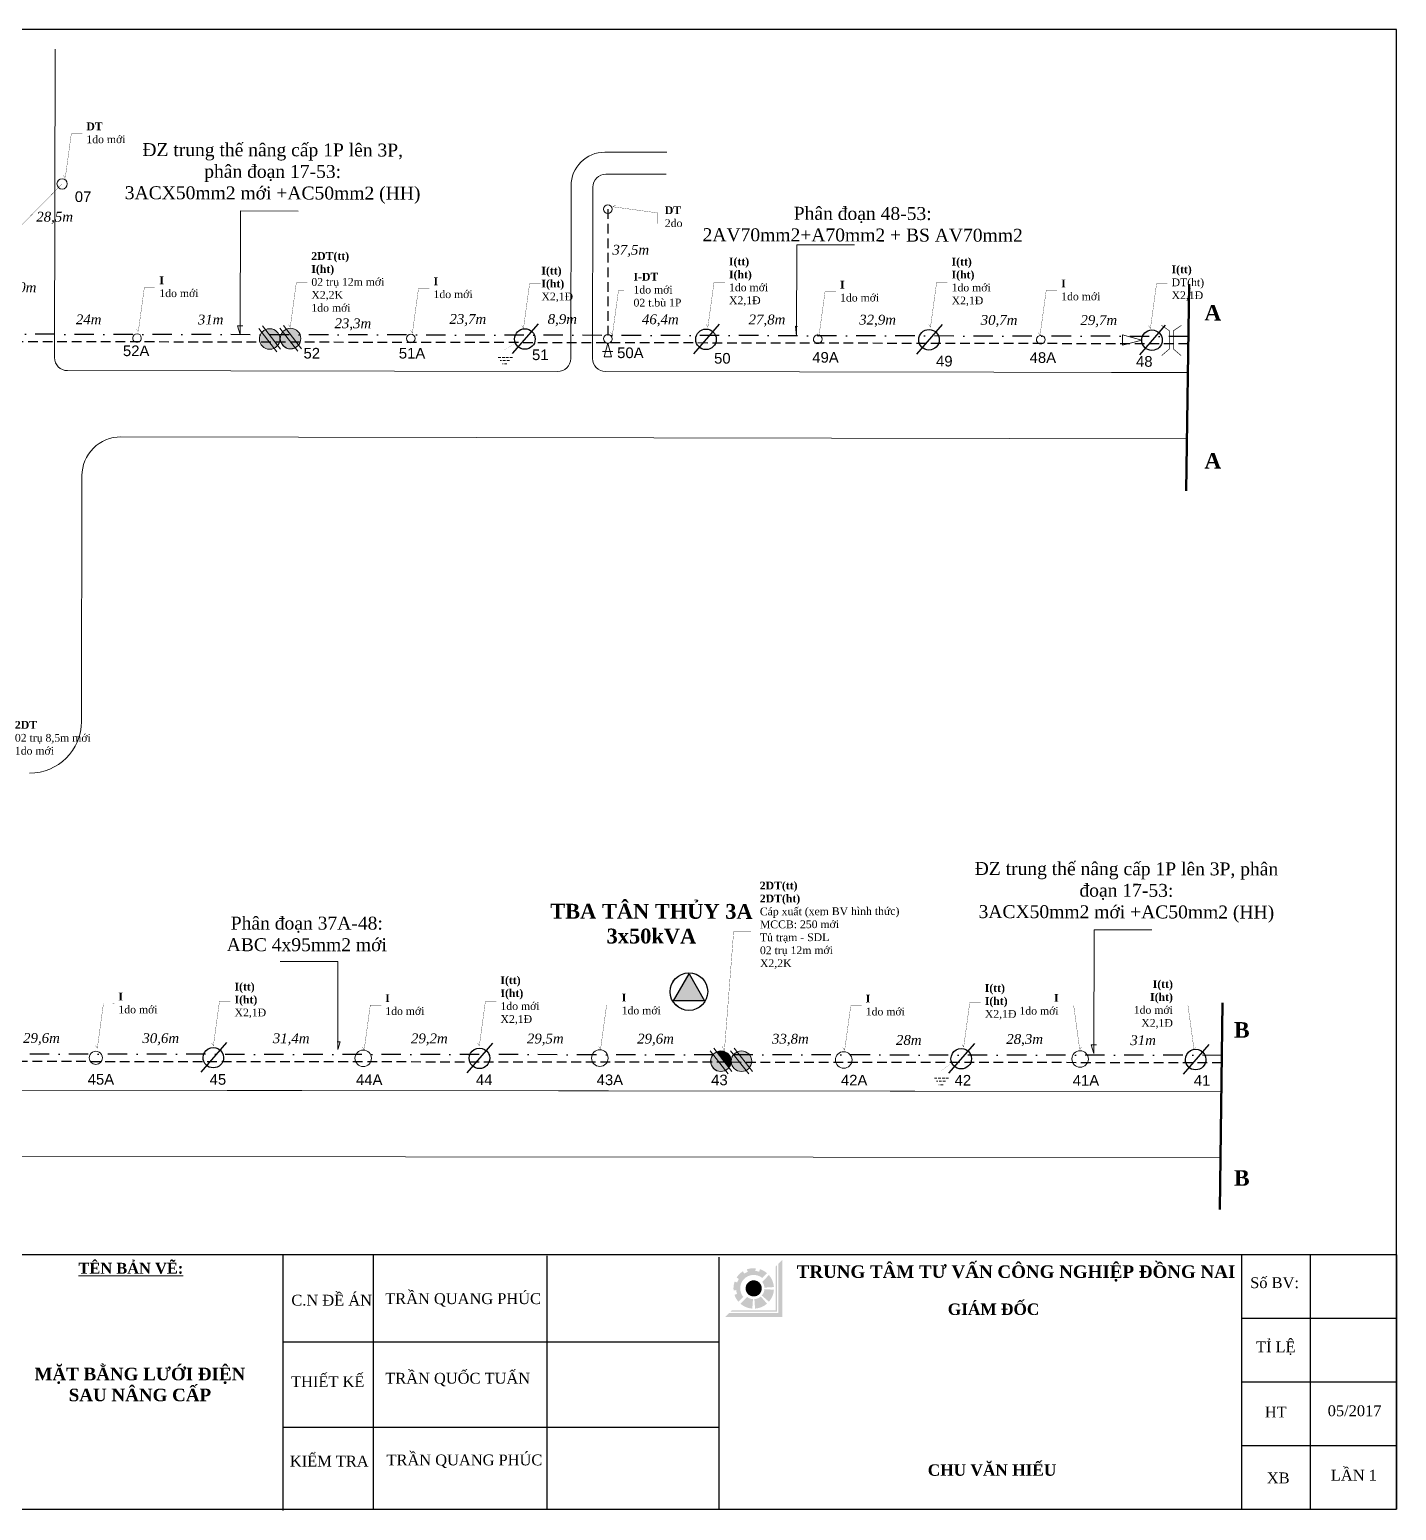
# Model space of a CAD drawing. Header units: metres. Extents: x 429925 to 893472, y 1245258 to 2552490.
# Drawn here: x 435655 to 436183, y 1260101 to 1260673 of the extents above; entities that cross this region are included whole.
import ezdxf

# ---------------------------------------------------------------- set-up
doc = ezdxf.new("R2010")
doc.units = ezdxf.units.M
doc.linetypes.add('DASHDOT', pattern=[1, 0.5, -0.25, 0, -0.25])
doc.linetypes.add('DASHED2', pattern=[0.375, 0.25, -0.125])
doc.layers.add('duong', color=2, linetype='Continuous', lineweight=15)
doc.layers.add('duong bao', color=3, linetype='Continuous', lineweight=13)
doc.layers.add('Khung ten', color=7, linetype='Continuous')
doc.layers.add('KHUNGBANVE', color=6, linetype='Continuous')
doc.styles.get("Standard").update_dxf_attribs({"font": 'arial.ttf'})
doc.styles.add('Unicode', font='times.ttf')

# ---------------------------------------------------------------- blocks, each defined once
blk = doc.blocks.new('A$C46BF4DDC')
at = {"color": 9, "linetype": 'Continuous'}
blk.add_line((9.91, 11.46), (0, 0), dxfattribs=at)
blk.add_lwpolyline([(0.89, 5.61, -1), (8.82, 5.61, -1)], format="xyb", close=True, dxfattribs=at)
blk = doc.blocks.new('A$C293D3FA7')
at = {"color": 4, "linetype": 'Continuous', "lineweight": 18}
blk.add_line((3.18, 3.98), (3.18, 0), dxfattribs=at)
blk.add_lwpolyline([(0, 2.04), (5.22, 0.64), (5.22, 3.43)], close=True, dxfattribs=at)
blk = doc.blocks.new('A$C7B825D87')
at = {"layer": 'duong bao', "color": 1, "linetype": 'DASHED2', "lineweight": 20, "ltscale": 4}
for p, q in [((1.21, 2.48), (7.13, 2.48)), ((2.41, 1.31), (5.91, 1.31)), ((3.34, 0), (4.99, 0))]:
    blk.add_line(p, q, dxfattribs=at)
at = {"layer": 'duong bao', "color": 1, "linetype": 'DASHED2', "lineweight": 20, "ltscale": 4, "const_width": 0.0325}
blk.add_lwpolyline([(0.01, 8.11), (4.17, 5.43), (4.17, 2.48)], dxfattribs=at)
blk = doc.blocks.new('A$C6542344A')
at = {"color": 9, "linetype": 'Continuous'}
for p, q in [((7.45, 9.82), (0, 1.2)), ((8.7, 8.62), (1.25, 0))]:
    blk.add_line(p, q, dxfattribs=at)
for points in [[(0.3, 4.92, -1), (8.24, 4.92, -1)], [(4.27, 0.95, -1), (4.27, 8.89, -1)]]:
    blk.add_lwpolyline(points, format="xyb", close=True, dxfattribs=at)

msp = doc.modelspace()

# ---------------------------------------------------------------- hatches: boundary and pattern name
at = {"layer": 'duong bao', "lineweight": 50, "ltscale": 2}
for points in [[(435746.54, 1260549.37, -1), (435748.09, 1260557.15, -1)], [(435754.61, 1260549.53, -1), (435756.16, 1260557.32, -1)], [(435909.29, 1260307.97), (435903.31, 1260297.61), (435915.27, 1260297.61)], [(435924.72, 1260271.8, 0.1193), (435925.51, 1260273.5, 0.000282), (435925.51, 1260273.5, 0.60946), (435919.99, 1260277.89)]]:
    msp.add_hatch(color=256, dxfattribs=at).paths.add_polyline_path(points)
h = msp.add_hatch(color=256, dxfattribs=at)
h.paths.add_polyline_path([(435919.99, 1260277.89), (435924.72, 1260271.8, 0.1193), (435925.51, 1260273.5, 0.000282), (435925.51, 1260273.5, 0.60946)], flags=16)
h.paths.add_polyline_path([(435919.99, 1260277.89, 0.110453), (435918.6, 1260276.85), (435923.38, 1260270.71, 0.110453), (435924.72, 1260271.8)], flags=16)
h.paths.add_polyline_path([(435920.84, 1260270.38, -1), (435922.39, 1260278.16, -1)])
h = msp.add_hatch(color=256, dxfattribs=at)
h.paths.add_polyline_path([(435919.99, 1260277.89, 0.110453), (435918.6, 1260276.85), (435923.38, 1260270.71, 0.110453), (435924.72, 1260271.8)])
h.paths.add_polyline_path([(435919.99, 1260277.89), (435924.72, 1260271.8, 0.1193), (435925.51, 1260273.5, 0.000282), (435925.51, 1260273.5, 0.60946)])
h = msp.add_hatch(color=256, dxfattribs=at)
h.paths.add_polyline_path([(435927.91, 1260277.89), (435932.65, 1260271.8, 0.1193), (435933.44, 1260273.5, 0.000282), (435933.44, 1260273.5, 0.60946)], flags=16)
h.paths.add_polyline_path([(435927.91, 1260277.89, 0.110453), (435926.53, 1260276.85), (435931.3, 1260270.71, 0.110453), (435932.65, 1260271.8)], flags=16)
h.paths.add_polyline_path([(435928.77, 1260270.38, -1), (435930.32, 1260278.16, -1)])
h = msp.add_hatch(color=256, dxfattribs=at)
h.paths.add_polyline_path([(435927.91, 1260277.89, 0.110453), (435926.53, 1260276.85), (435931.3, 1260270.71, 0.110453), (435932.65, 1260271.8)])
h.paths.add_polyline_path([(435927.91, 1260277.89), (435932.65, 1260271.8, 0.1193), (435933.44, 1260273.5, 0.000282), (435933.44, 1260273.5, 0.60946)])
at = {"layer": 'Khung ten'}
h = msp.add_hatch(color=160, dxfattribs=at)
h.paths.add_polyline_path([(435945.33, 1260197.56), (435943.77, 1260196), (435943.77, 1260177.02), (435924.78, 1260177.02), (435923.22, 1260175.45), (435945.33, 1260175.45)])
h.paths.add_polyline_path([(435943.25, 1260195.48), (435942.73, 1260194.96), (435942.73, 1260178.06), (435925.83, 1260178.06), (435925.3, 1260177.54), (435943.25, 1260177.54)], flags=17)
for color, points in [(160, [(435939.42, 1260192.39, 0.10032), (435936.73, 1260193.93), (435936.4, 1260192.94, 0.055263), (435934.94, 1260193.25), (435935.04, 1260194.29, 0.110865), (435931.64, 1260193.87), (435931.99, 1260192.89, 0.055263), (435930.65, 1260192.23), (435930.09, 1260193.11, 0.110865), (435927.67, 1260190.69), (435928.55, 1260190.13, 0.055263), (435927.9, 1260188.79), (435926.92, 1260189.14, 0.110865), (435926.5, 1260185.74), (435927.53, 1260185.85, 0.055263), (435927.84, 1260184.38), (435926.85, 1260184.06, 0.10032), (435928.39, 1260181.36), (435930.24, 1260183.21, -0.904534), (435937.57, 1260190.54)]), (1, [(435937.4, 1260186.51, 1), (435931.15, 1260186.51, 1)])]:
    msp.add_hatch(color=color, dxfattribs=at).paths.add_polyline_path(points)
h = msp.add_hatch(color=104, dxfattribs=at)
h.paths.add_polyline_path([(435940.16, 1260191.66), (435937.57, 1260189.06, -0.149436), (435938.44, 1260186.79), (435942.08, 1260187.03, 0.16445)])
h.paths.add_polyline_path([(435942.08, 1260185.99), (435938.44, 1260186.23, -0.16445), (435937.41, 1260183.76), (435940.16, 1260181.36, 0.16445)])
h.paths.add_polyline_path([(435939.42, 1260180.62), (435937.02, 1260183.37, -0.16445), (435934.55, 1260182.35), (435934.8, 1260178.71, 0.16445)])
h.paths.add_polyline_path([(435933.75, 1260178.71), (435934, 1260182.35, -0.149436), (435931.72, 1260183.21), (435929.13, 1260180.62, 0.16445)])

# ---------------------------------------------------------------- linework, layer by layer
at = {"color": 4, "linetype": 'Continuous', "lineweight": 18}
for p, q in [((435664.42, 1260665.26), (435664.2, 1260546.06)), ((435876.73, 1260625.43), (435900.69, 1260625.38)), ((435877.16, 1260616.93), (435900.52, 1260616.89)), ((435863.58, 1260545.69), (435863.71, 1260612.45)), ((435872.15, 1260611.94), (435872.02, 1260545.74)), ((435735.99, 1260602.75), (435758.29, 1260602.71)), ((435950.88, 1260589.66), (435973.19, 1260589.62)), ((435669.19, 1260541.05), (435858.57, 1260540.69)), ((435877.01, 1260540.73), (436101.98, 1260540.31)), ((436101.98, 1260540.31), (436072.46, 1260540.37)), ((435689.82, 1260515.45), (436101.63, 1260514.68)), ((435674.62, 1260405.53), (435674.79, 1260500.48)), ((436065.78, 1260325.04), (436088.09, 1260325)), ((435773.69, 1260312.75), (435751.39, 1260312.75)), ((435759.7, 1260262.95), (435457.73, 1260263.26)), ((436114.93, 1260262.6), (435730.84, 1260262.98)), ((436114.93, 1260262.6), (435759.7, 1260262.95)), ((436114.61, 1260237.12), (435457.4, 1260237.63))]:
    msp.add_line(p, q, dxfattribs=at)
at = {"color": 5, "linetype": 'DASHED2', "lineweight": 30, "ltscale": 15}
for p, q in [((435877.91, 1260603.39), (435877.95, 1260553.32)), ((436102.13, 1260551.37), (435638.96, 1260552.23)), ((436115.07, 1260273.65), (435457.87, 1260274.32))]:
    msp.add_line(p, q, dxfattribs=at)
at = {"color": 1, "linetype": 'DASHDOT', "lineweight": 30, "ltscale": 15}
for p, q in [((436102.17, 1260554.25), (435638.97, 1260555.12)), ((436115.11, 1260276.54), (435457.91, 1260277.2))]:
    msp.add_line(p, q, dxfattribs=at)
at = {"color": 9, "linetype": 'Continuous'}
msp.add_lwpolyline([(435369.74, 1260101.28), (436182.54, 1260101.28), (436182.54, 1260672.78), (435369.74, 1260672.78)], close=True, dxfattribs=at)
at = {"color": 5, "linetype": 'DASHED2', "lineweight": 30, "ltscale": 15, "const_width": 0.1}
msp.add_lwpolyline([(435645.58, 1260591.28), (435667.12, 1260613.17)], dxfattribs=at)
at = {"color": 4, "linetype": 'Continuous', "lineweight": 18}
for points in [[(435665.13, 1260613.17, -1), (435669.11, 1260613.17, -1)], [(435876.25, 1260603.39, -1), (435879.57, 1260603.39, -1)], [(435694.42, 1260553.66, -1), (435697.73, 1260553.65, -1)], [(435800.17, 1260553.46, -1), (435803.49, 1260553.45, -1)], [(435876.3, 1260553.32, -1), (435879.61, 1260553.31, -1)], [(435957.37, 1260553.17, -1), (435960.68, 1260553.16, -1)], [(436043.51, 1260553.01, -1), (436046.82, 1260553, -1)], [(435916.51, 1260301.17, -1), (435902.01, 1260301.13, -1)], [(435682.7, 1260275.56, -1), (435677.59, 1260275.57, -1)], [(435786.63, 1260275.39, -1), (435780.24, 1260275.39, -1)], [(435878.04, 1260275.48, -1), (435871.64, 1260275.49, -1)], [(435972.27, 1260274.75, -1), (435965.87, 1260274.76, -1)], [(436063.56, 1260275.12, -1), (436057.17, 1260275.13, -1)]]:
    msp.add_lwpolyline(points, format="xyb", close=True, dxfattribs=at)
for points in [[(435736.89, 1260558.34), (435734.83, 1260558.32), (435735.91, 1260554.94), (435735.99, 1260602.75)], [(435951.17, 1260558.14), (435950.4, 1260558.16), (435950.83, 1260554.54), (435950.88, 1260589.66)], [(436066.68, 1260280.63), (436064.62, 1260280.61), (436065.71, 1260277.23), (436065.78, 1260325.04)], [(435773.35, 1260281.74), (435774.57, 1260281.82), (435773.68, 1260278.76), (435773.69, 1260312.75)]]:
    msp.add_lwpolyline(points, dxfattribs=at)
at = {"color": 4, "linetype": 'Continuous', "lineweight": 18, "const_width": 0.24}
for points in [[(436091.76, 1260558.57), (436094.86, 1260556.45), (436094.85, 1260549.4), (436091.88, 1260546.87)], [(436099.54, 1260558.55), (436096.43, 1260556.45), (436096.42, 1260549.4), (436099.38, 1260546.85)]]:
    msp.add_lwpolyline(points, dxfattribs=at)
at = {"color": 4, "linetype": 'Continuous', "lineweight": 18}
msp.add_lwpolyline([(436084.18, 1260552.85), (436076.73, 1260554.85), (436076.72, 1260550.87)], close=True, dxfattribs=at)
at = {"color": 7, "linetype": 'Continuous'}
msp.add_lwpolyline([(435902.01, 1260301.12, -1), (435916.51, 1260301.17, -1)], format="xyb", close=True, dxfattribs=at)
msp.add_lwpolyline([(435902.01, 1260301.12, -1), (435916.51, 1260301.17, -1)], format="xyb", close=True, dxfattribs=at)
msp.add_lwpolyline([(435903.31, 1260297.61), (435909.29, 1260307.97), (435915.27, 1260297.61)], close=True, dxfattribs=at)
msp.add_lwpolyline([(435903.31, 1260297.61), (435909.29, 1260307.97), (435915.27, 1260297.61)], close=True, dxfattribs=at)
at = {"color": 4, "linetype": 'Continuous', "lineweight": 18}
for centre, radius, start, end in [((435876.71, 1260612.43), 13, 89.8934, 179.8934), ((435876.72, 1260617.43), 8, 89.8934, 89.8934), ((435877.15, 1260611.93), 5, 89.8934, 179.8934), ((435669.2, 1260546.05), 5, 179.8934, 269.8934), ((435858.58, 1260545.69), 5, 269.8934, 359.8934), ((435877.02, 1260545.73), 5, 179.8934, 269.8934), ((435689.79, 1260500.45), 15, 89.8934, 179.8934), ((435654.62, 1260405.56), 20, 269.8934, 359.8934)]:
    msp.add_arc(centre, radius, start, end, dxfattribs=at)
at = {"layer": 'duong bao', "lineweight": 50, "ltscale": 2}
for p, q in [((436102.45, 1260574.42), (436101.36, 1260494.62)), ((436115.36, 1260296.77), (436114.35, 1260216.96))]:
    msp.add_line(p, q, dxfattribs=at)
at = {"layer": 'duong bao', "color": 4, "lineweight": 15, "ltscale": 2, "const_width": 0.1}
for points in [[(435667.66, 1260616.44), (435668.34, 1260615.42), (435670.7, 1260632.65), (435674.92, 1260632.67)], [(435880.93, 1260605.02), (435879.91, 1260604.34), (435897.14, 1260601.98), (435897.15, 1260597.77)], [(435695.86, 1260556.98), (435696.54, 1260555.96), (435698.9, 1260573.19), (435703.11, 1260573.21)], [(435754.57, 1260558.84), (435755.25, 1260557.82), (435757.61, 1260575.05), (435761.83, 1260575.07)], [(435844.68, 1260558.45), (435845.36, 1260557.43), (435847.72, 1260574.66), (435851.94, 1260574.67)], [(435915.9, 1260558.91), (435916.58, 1260557.89), (435918.94, 1260575.12), (435923.16, 1260575.14)], [(436001.88, 1260558.85), (436002.57, 1260557.83), (436004.93, 1260575.06), (436009.14, 1260575.08)], [(436086.85, 1260558.37), (436087.53, 1260557.35), (436089.89, 1260574.58), (436094.11, 1260574.6)], [(435801.76, 1260556.58), (435802.44, 1260555.56), (435804.8, 1260572.79), (435809.01, 1260572.81)], [(435879.01, 1260555.84), (435879.69, 1260554.81), (435882.05, 1260572.04), (435886.26, 1260572.06)], [(435958.79, 1260555.28), (435959.47, 1260554.26), (435961.83, 1260571.49), (435966.05, 1260571.5)], [(436044.22, 1260555.76), (436044.9, 1260554.74), (436047.26, 1260571.97), (436051.48, 1260571.99)], [(435922.17, 1260280.01), (435922.93, 1260277.86), (435926.53, 1260324.34), (435934.73, 1260324.45)], [(435680.05, 1260280.29), (435680.73, 1260279.27), (435683.09, 1260296.5), (435687.31, 1260296.52)], [(435724.89, 1260281.29), (435725.57, 1260280.27), (435727.93, 1260297.5), (435732.14, 1260297.51)], [(435783.13, 1260279.68), (435783.81, 1260278.66), (435786.17, 1260295.89), (435790.39, 1260295.91)], [(435827.62, 1260281.27), (435828.3, 1260280.25), (435830.66, 1260297.48), (435834.88, 1260297.5)], [(435874.44, 1260279.91), (435875.12, 1260278.88), (435877.48, 1260296.12), (435881.69, 1260296.13)], [(435968.73, 1260279.49), (435969.41, 1260278.47), (435971.77, 1260295.7), (435975.99, 1260295.71)], [(436014.71, 1260280.75), (436015.39, 1260279.72), (436017.75, 1260296.96), (436021.97, 1260296.97)], [(436060.9, 1260279.77), (436060.22, 1260278.75), (436057.86, 1260295.98), (436053.64, 1260296)], [(436105.05, 1260279.77), (436104.37, 1260278.75), (436102.01, 1260295.98), (436097.8, 1260296)]]:
    msp.add_lwpolyline(points, dxfattribs=at)
at = {"layer": 'KHUNGBANVE', "color": 2}
for p, q in [((436182.54, 1260199.44), (435369.74, 1260199.44)), ((435752.52, 1260100.76), (435752.52, 1260199.44)), ((435787.42, 1260100.98), (435787.42, 1260199.44)), ((435854.5, 1260101.28), (435854.5, 1260199.14)), ((435920.96, 1260101.28), (435920.96, 1260198.62)), ((436122.89, 1260101.06), (436122.89, 1260199.44)), ((436149.4, 1260101.06), (436149.4, 1260199.44)), ((436182.54, 1260199.44), (436182.54, 1260101.28)), ((436182.54, 1260174.84), (436122.89, 1260174.84)), ((435920.96, 1260165.8), (435752.52, 1260165.8)), ((436182.54, 1260150.25), (436122.89, 1260150.25)), ((435920.96, 1260132.73), (435752.52, 1260132.73)), ((436182.54, 1260125.65), (436122.89, 1260125.65)), ((435369.74, 1260101.28), (436182.54, 1260101.28))]:
    msp.add_line(p, q, dxfattribs=at)

# ---------------------------------------------------------------- block references
at = {"color": 4, "linetype": 'Continuous', "lineweight": 18}
for p, rotation in [((435841.03, 1260547.65), 359.8934308450131), ((435910.99, 1260547.52), 359.8934308450131), ((435997.13, 1260547.36), 359.8934308450131), ((436083.26, 1260547.2), 359.8934308450131), ((435720.67, 1260270.06), 359.9423113302711), ((435823.48, 1260269.8), 359.9423113302711), ((436009.59, 1260269.64), 359.9423113302711), ((436100.14, 1260269.31), 359.9423113302711)]:
    msp.add_blockref('A$C46BF4DDC', p, dxfattribs=dict(at, rotation=rotation))
at = {"layer": 'duong bao', "lineweight": 50, "ltscale": 2}
for name, p, rotation in [('A$C6542344A', (435751.3, 1260548.11), 78.73382310861253), ('A$C6542344A', (435759.37, 1260548.27), 78.73382310861253), ('A$C293D3FA7', (435875.91, 1260551.66), 269.8934308448112), ('A$C6542344A', (435925.61, 1260269.12), 78.7338231086124), ('A$C6542344A', (435925.61, 1260269.12), 78.73382310861231), ('A$C6542344A', (435933.54, 1260269.12), 78.7338231086124), ('A$C6542344A', (435933.54, 1260269.12), 78.73382310861241)]:
    msp.add_blockref(name, p, dxfattribs=dict(at, rotation=rotation))
at = {"layer": 'duong bao', "lineweight": 50, "ltscale": 2, "xscale": -1}
for p in [(435842.3, 1260543.64), (436010.77, 1260265.21)]:
    msp.add_blockref('A$C7B825D87', p, dxfattribs=at)

# ---------------------------------------------------------------- texts
at = {"color": 4, "linetype": 'Continuous', "lineweight": 18}
for s, insert, char_height, width, attachment_point, rotation in [('{\\fTimes New Roman|b1|i0|c0|p18;\\C7;DT\\P\\fTimes New Roman|b0|i0|c0|p18;1do mới}', (435676.5, 1260632.88), 3, 24.4669, 4, 0.0997), ('{\\fTimes New Roman|b0|i0|c0|p18;\\C7;ĐZ trung thế nâng cấp 1P lên 3P,\\Pphân đoạn 17-53:\\P3ACX50mm2 mới +AC50mm2 (HH)}', (435748.46, 1260617.2), 5, 124.0806, 5, 359.8934), ('{\\fArial Unicode MS|b0|i0|c0|p34;\\C7;07}', (435675.23, 1260608.21), 4.1093, 22.225, 5, 359.8934), ('{\\fTimes New Roman|b0|i1|c0|p18;\\C7;28,5m}', (435664.25, 1260600.05), 3.8, 22.4014, 5, 359.8934), ('{\\fTimes New Roman|b1|i0|c0|p18;\\C7;DT\\P\\fTimes New Roman|b0|i0|c0|p18;2do}', (435899.95, 1260600.48), 3, 11.75, 4, 0.0997), ('{\\fTimes New Roman|b0|i0|c0|p18;\\C7;Phân đoạn 48-53:\\P2AV70mm2+A70mm2 + BS AV70mm2}', (435976.38, 1260597.55), 5, 146.3068, 5, 359.8934), ('{\\fTimes New Roman|b1|i0|c0|p18;\\C7;2DT(tt)\\PI(ht)\\P\\fTimes New Roman|b0|i0|c0|p18;02 trụ 12m mới\\fTimes New Roman|b1|i0|c0|p18;\\P\\fTimes New Roman|b0|i0|c0|p18;X2,2K\\fTimes New Roman|b1|i0|c0|p18;\\P\\fTimes New Roman|b0|i0|c0|p18;1do mới}', (435763.41, 1260575.28), 3, 30.824, 4, 0.0997), ('{\\fTimes New Roman|b0|i1|c0|p18;\\C7;37,5m}', (435886.79, 1260587.28), 3.8, 22.4014, 5, 359.8934), ('{\\fTimes New Roman|b1|i0|c0|p18;\\C7;I(tt)\\PI(ht)\\fTimes New Roman|b0|i0|c0|p18;\\P1do mới\\PX2,1Đ}', (435924.74, 1260575.35), 3, 24.4669, 4, 0.0997), ('{\\fTimes New Roman|b1|i0|c0|p18;\\C7;I(tt)\\PI(ht)\\P\\fTimes New Roman|b0|i0|c0|p18;1do mới\\PX2,1Đ}', (436010.73, 1260575.29), 3, 24.4669, 4, 0.0997), ('{\\fTimes New Roman|b1|i0|c0|p18;\\C7;I(tt)\\PI(ht)\\P\\fTimes New Roman|b0|i0|c0|p18;X2,1Đ}', (435852.28, 1260574.32), 3, 24.4669, 4, 0.0997), ('{\\fTimes New Roman|b1|i0|c0|p18;\\C7;I-DT\\P\\fTimes New Roman|b0|i0|c0|p18;1do mới\\P02 t.bù 1P}', (435887.85, 1260572.28), 3, 24.4669, 4, 0.0997), ('{\\fTimes New Roman|b1|i0|c0|p18;\\C7;I(tt)\\P\\fTimes New Roman|b0|i0|c0|p18;DT(ht)\\PX2,1Đ}', (436095.69, 1260574.81), 3, 24.4669, 4, 0.0997), ('{\\fTimes New Roman|b0|i1|c0|p18;\\C7;20m}', (435652.26, 1260573.21), 3.8, 22.4014, 5, 359.8934), ('{\\fTimes New Roman|b1|i0|c0|p18;\\C7;I\\P\\fTimes New Roman|b0|i0|c0|p18;1do mới}', (435704.7, 1260573.42), 3, 24.4669, 4, 0.0997), ('{\\fTimes New Roman|b1|i0|c0|p18;\\C7;I\\P\\fTimes New Roman|b0|i0|c0|p18;1do mới}', (435810.6, 1260573.03), 3, 24.4669, 4, 0.0997), ('{\\fTimes New Roman|b1|i0|c0|p18;\\C7;I\\P\\fTimes New Roman|b0|i0|c0|p18;1do mới}', (435967.63, 1260571.72), 3, 24.4669, 4, 0.0997), ('{\\fTimes New Roman|b1|i0|c0|p18;\\C7;I\\P\\fTimes New Roman|b0|i0|c0|p18;1do mới}', (436053.06, 1260572.2), 3, 24.4669, 4, 0.0997), ('{\\fTimes New Roman|b0|i1|c0|p18;\\C7;24m}', (435677.39, 1260560.84), 3.8, 22.4014, 5, 359.8934), ('{\\fTimes New Roman|b0|i1|c0|p18;\\C7;31m}', (435724.5, 1260560.75), 3.8, 22.4014, 5, 359.8934), ('{\\fTimes New Roman|b0|i1|c0|p18;\\C7;23,7m}', (435823.86, 1260560.56), 3.8, 22.4014, 5, 359.8934), ('{\\fTimes New Roman|b0|i1|c0|p18;\\C7;8,9m}', (435860.35, 1260560.5), 3.8, 22.4014, 5, 359.8934), ('{\\fTimes New Roman|b0|i1|c0|p18;\\C7;46,4m}', (435898.2, 1260560.43), 3.8, 22.4014, 5, 359.8934), ('{\\fTimes New Roman|b0|i1|c0|p18;\\C7;27,8m}', (435939.41, 1260560.35), 3.8, 22.4014, 5, 359.8934), ('{\\fTimes New Roman|b0|i1|c0|p18;\\C7;32,9m}', (435982.14, 1260560.27), 3.8, 22.4014, 5, 359.8934), ('{\\fTimes New Roman|b0|i1|c0|p18;\\C7;30,7m}', (436029.06, 1260560.18), 3.8, 22.4014, 5, 359.8934), ('{\\fTimes New Roman|b0|i1|c0|p18;\\C7;29,7m}', (436067.58, 1260560.11), 3.8, 22.4014, 5, 359.8934), ('{\\fTimes New Roman|b1|i0|c0|p18;\\C7;A}', (436111.63, 1260563.41), 6, 22.4014, 5, 359.8934), ('{\\fTimes New Roman|b0|i1|c0|p18;\\C7;23,3m}', (435779.45, 1260558.87), 3.8, 22.4014, 5, 359.8934), ('{\\fArial Unicode MS|b0|i0|c0|p34;\\C7;52A}', (435695.74, 1260548.67), 4.1093, 22.225, 5, 359.8934), ('{\\fArial Unicode MS|b0|i0|c0|p34;\\C7;52}', (435763.59, 1260547.74), 4.1093, 22.225, 5, 359.8934), ('{\\fArial Unicode MS|b0|i0|c0|p34;\\C7;51A}', (435802.31, 1260547.74), 4.1093, 22.225, 5, 359.8934), ('{\\fArial Unicode MS|b0|i0|c0|p34;\\C7;51}', (435851.85, 1260547.13), 4.1093, 22.225, 5, 359.8934), ('{\\fArial Unicode MS|b0|i0|c0|p34;\\C7;50A}', (435886.64, 1260547.9), 4.1093, 22.225, 5, 359.8934), ('{\\fArial Unicode MS|b0|i0|c0|p34;\\C7;50}', (435922.17, 1260545.78), 4.1093, 22.225, 5, 359.8934), ('{\\fArial Unicode MS|b0|i0|c0|p34;\\C7;49A}', (435962.02, 1260546.14), 4.1093, 22.225, 5, 359.8934), ('{\\fArial Unicode MS|b0|i0|c0|p34;\\C7;49}', (436007.91, 1260544.69), 4.1093, 22.225, 5, 359.8934), ('{\\fArial Unicode MS|b0|i0|c0|p34;\\C7;48A}', (436045.98, 1260546.06), 4.1093, 22.225, 5, 359.8934), ('{\\fArial Unicode MS|b0|i0|c0|p34;\\C7;48}', (436081.96, 1260544.57), 4.1093, 14.9029, 4, 359.8934), ('{\\fTimes New Roman|b1|i0|c0|p18;\\C7;A}', (436111.63, 1260506.22), 6, 22.4014, 5, 359.8934), ('{\\fTimes New Roman|b1|i0|c0|p18;\\C7;2DT\\P\\fTimes New Roman|b0|i0|c0|p18;02 trụ 8,5m mới\\fTimes New Roman|b1|i0|c0|p18;\\P\\fTimes New Roman|b0|i0|c0|p18;1do mới}', (435648.89, 1260399.2), 3, 31.0185, 4, 359.9003), ('{\\fTimes New Roman|b0|i0|c0|p18;\\C7;ĐZ trung thế nâng cấp 1P lên 3P, phân đoạn 17-53:\\P3ACX50mm2 mới +AC50mm2 (HH)}', (436078.25, 1260339.49), 5, 121.5784, 5, 359.8934), ('{\\fTimes New Roman|b1|i0|c0|p18;\\C7;2DT(tt)\\P2DT(ht)\\P\\fTimes New Roman|b0|i0|c0|p18;Cáp xuất (xem BV hình thức)\\PMCCB: 250 mới \\PTủ trạm - SDL\\P02 trụ 12m mới\\PX2,2K}', (435936.66, 1260326.76), 3, 71.5508, 4, 0.1767), ('{\\fTimes New Roman|b1|i0|c0|p18;\\C7;TBA TÂN THỦY 3A 3x50kVA}', (435894.77, 1260327.33), 5.7341, 87, 5, 359.9423), ('{\\fTimes New Roman|b0|i0|c0|p18;\\C7;Phân đoạn 37A-48:\\PABC 4x95mm2 mới}', (435761.65, 1260323.41), 5, 175.0979, 5, 359.9863), ('{\\fTimes New Roman|b1|i0|c0|p18;\\C7;I(tt)\\PI(ht)\\P\\fTimes New Roman|b0|i0|c0|p18;X2,1Đ}', (435733.73, 1260297.73), 3, 24.4669, 4, 0.0997), ('{\\fTimes New Roman|b1|i0|c0|p18;\\C7;I(tt)\\PI(ht)\\fTimes New Roman|b0|i0|c0|p18;\\P1do mới\\PX2,1Đ}', (435836.46, 1260297.71), 3, 24.4669, 4, 0.0997), ('{\\fTimes New Roman|b1|i0|c0|p18;\\C7;I(tt)\\PI(ht)\\P\\fTimes New Roman|b0|i0|c0|p18;X2,1Đ}', (436023.55, 1260297.19), 3, 24.4669, 4, 0.0997), ('{\\fTimes New Roman|b1|i0|c0|p18;\\C7;I(tt)\\PI(ht)\\P\\fTimes New Roman|b0|i0|c0|p18;1do mới\\PX2,1Đ}', (436096.21, 1260296.21), 3, 24.4669, 6, 359.9003), ('{\\fTimes New Roman|b1|i0|c0|p18;\\C7;I\\P\\fTimes New Roman|b0|i0|c0|p18;1do mới}', (435688.89, 1260296.73), 3, 24.4669, 4, 0.0997), ('{\\fTimes New Roman|b1|i0|c0|p18;\\C7;I\\P\\fTimes New Roman|b0|i0|c0|p18;1do mới}', (435791.97, 1260296.12), 3, 24.4669, 4, 0.0997), ('{\\fTimes New Roman|b1|i0|c0|p18;\\C7;I\\P\\fTimes New Roman|b0|i0|c0|p18;1do mới}', (435883.28, 1260296.35), 3, 24.4669, 4, 0.0997), ('{\\fTimes New Roman|b1|i0|c0|p18;\\C7;I\\P\\fTimes New Roman|b0|i0|c0|p18;1do mới}', (435977.57, 1260295.93), 3, 24.4669, 4, 0.0997), ('{\\fTimes New Roman|b1|i0|c0|p18;\\C7;I\\P\\fTimes New Roman|b0|i0|c0|p18;1do mới}', (436052.06, 1260296.21), 3, 24.4669, 6, 359.9003), ('{\\fTimes New Roman|b1|i0|c0|p18;\\C7;B}', (436122.81, 1260286.35), 6, 22.4014, 5, 359.8934), ('{\\fTimes New Roman|b0|i1|c0|p18;\\C7;29,6m}', (435659.16, 1260282.79), 3.8, 22.4014, 5, 359.9423), ('{\\fTimes New Roman|b0|i1|c0|p18;\\C7;30,6m}', (435705.23, 1260282.74), 3.8, 22.4014, 5, 359.9423), ('{\\fTimes New Roman|b0|i1|c0|p18;\\C7;31,4m}', (435755.61, 1260282.69), 3.8, 22.4014, 5, 359.9423), ('{\\fTimes New Roman|b0|i1|c0|p18;\\C7;29,2m}', (435808.98, 1260282.64), 3.8, 22.4014, 5, 359.9423), ('{\\fTimes New Roman|b0|i1|c0|p18;\\C7;29,5m}', (435853.77, 1260282.59), 3.8, 22.4014, 5, 359.9423), ('{\\fTimes New Roman|b0|i1|c0|p18;\\C7;29,6m}', (435896.35, 1260282.55), 3.8, 22.4014, 5, 359.9423), ('{\\fTimes New Roman|b0|i1|c0|p18;\\C7;33,8m}', (435948.44, 1260282.5), 3.8, 22.4014, 5, 359.9423), ('{\\fTimes New Roman|b0|i1|c0|p18;\\C7;28m}', (435994.18, 1260282.45), 3.8, 22.4014, 5, 359.9423), ('{\\fTimes New Roman|b0|i1|c0|p18;\\C7;28,3m}', (436038.94, 1260282.4), 3.8, 22.4014, 5, 359.9423), ('{\\fTimes New Roman|b0|i1|c0|p18;\\C7;31m}', (436084.7, 1260282.36), 3.8, 22.4014, 5, 359.9423), ('{\\fArial Unicode MS|b0|i0|c0|p34;\\C7;45A}', (435677.01, 1260267.26), 4.1093, 14.9029, 4, 359.9423), ('{\\fArial Unicode MS|b0|i0|c0|p34;\\C7;45}', (435724.13, 1260267.21), 4.1093, 14.9029, 4, 359.9423), ('{\\fArial Unicode MS|b0|i0|c0|p34;\\C7;44A}', (435780.66, 1260267.15), 4.1093, 14.9029, 4, 359.9423), ('{\\fArial Unicode MS|b0|i0|c0|p34;\\C7;44}', (435826.98, 1260267.11), 4.1093, 14.9029, 4, 359.9423), ('{\\fArial Unicode MS|b0|i0|c0|p34;\\C7;43A}', (435873.62, 1260267.06), 4.1093, 14.9029, 4, 359.9423), ('{\\fArial Unicode MS|b0|i0|c0|p34;\\C7;43}', (435917.84, 1260267.01), 4.1093, 14.9029, 4, 359.9423), ('{\\fArial Unicode MS|b0|i0|c0|p34;\\C7;42A}', (435967.97, 1260266.96), 4.1093, 14.9029, 4, 359.9423), ('{\\fArial Unicode MS|b0|i0|c0|p34;\\C7;42}', (436011.89, 1260266.92), 4.1093, 14.9029, 4, 359.9423), ('{\\fArial Unicode MS|b0|i0|c0|p34;\\C7;41A}', (436057.52, 1260266.87), 4.1093, 14.9029, 4, 359.9423), ('{\\fArial Unicode MS|b0|i0|c0|p34;\\C7;41}', (436104.28, 1260266.83), 4.1093, 14.9029, 4, 359.9423), ('{\\fTimes New Roman|b1|i0|c0|p18;\\C7;B}', (436122.81, 1260229.16), 6, 22.4014, 5, 359.8934)]:
    msp.add_mtext(s, dxfattribs=dict(at, insert=insert, char_height=char_height, width=width, attachment_point=attachment_point, rotation=rotation))
at = {"layer": 'duong', "attachment_point": 2, "style": 'Unicode'}
for s, insert, char_height, width in [('{\\fTimes New Roman|b1|i0|c0|p18;\\LTÊN BẢN VẼ:}', (435693.69, 1260196.39), 4.1939, 338.0455), ('{\\fTimes New Roman|b1|i0|c0|p18;TRUNG TÂM TƯ VẤN CÔNG NGHIỆP ĐỒNG NAI}', (436035.6, 1260195.41), 4.8561, 338.0455), ('Số BV:', (436135.49, 1260190.81), 4.194, 338.0455), ('C.N ĐỀ ÁN', (435771.26, 1260184.05), 4.194, 338.0455), ('TRẦN QUANG PHÚC', (435822.03, 1260184.65), 4.1939, 338.0455), ('{\\fTimes New Roman|b1|i0|c0|p18;GIÁM ĐỐC}', (436026.93, 1260180.68), 4.4146, 338.0455), ('TỈ LỆ', (436135.95, 1260166.02), 4.194, 338.0455), ('{\\fTimes New Roman|b1|i0|c163|p18;MẶT \\fTimes New Roman|b1|i0|c0|p18;BẰNG\\fTimes New Roman|b1|i0|c163|p18; \\fTimes New Roman|b1|i0|c0|p18;LƯỚI ĐIỆN SAU NÂNG CẤP}', (435697.19, 1260155.87), 4.85606, 83.9957), ('THIẾT KẾ', (435769.74, 1260152.6), 4.194, 338.0455), ('TRẦN QUỐC TUẤN', (435819.93, 1260153.9), 4.1939, 338.0455), ('HT', (436135.93, 1260140.85), 4.194, 338.0455), ('05/2017', (436166.39, 1260141.34), 4.194, 338.0455), ('KIỂM TRA', (435770.31, 1260121.89), 4.194, 338.0455), ('TRẦN QUANG PHÚC', (435822.53, 1260122.34), 4.1939, 338.0455), ('{\\fTimes New Roman|b1|i0|c0|p18;CHU VĂN HIẾU}', (436026.34, 1260118.54), 4.4146, 338.0455), ('LẦN 1', (436166.12, 1260116.46), 4.194, 338.0455), ('XB', (436136.9, 1260115.4), 4.194, 338.0455)]:
    msp.add_mtext(s, dxfattribs=dict(at, insert=insert, char_height=char_height, width=width))

doc.saveas('drawing.dxf')
